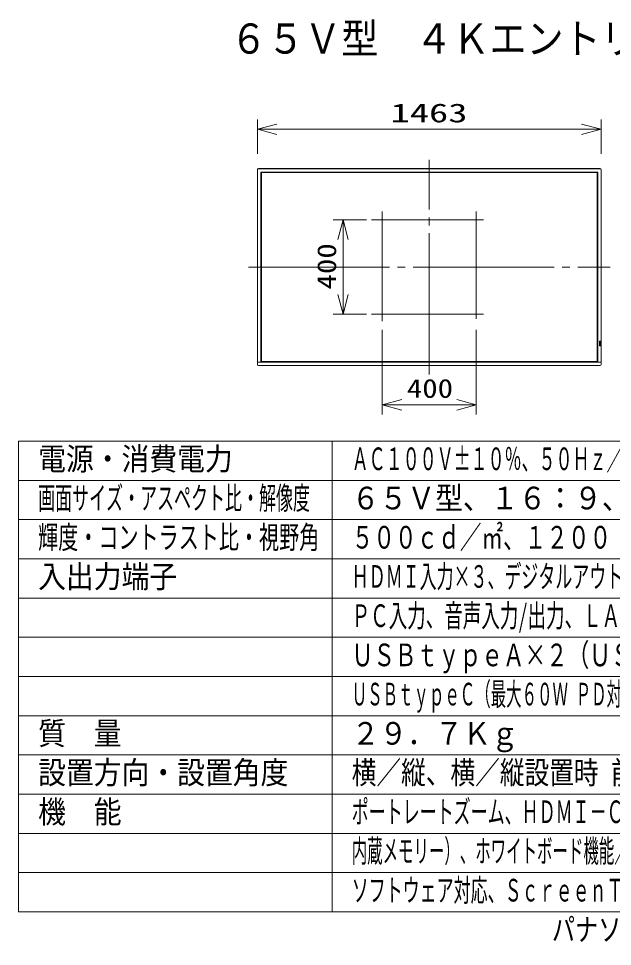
# Model space of a CAD drawing. Units: millimetres on the paper. Extents: x -63 to 65, y -59 to 59.
# Drawn here: x -62.5 to 13.3, y -58.9 to 59.4 of the extents above; entities that cross this region are included whole.
import ezdxf
from ezdxf.enums import TextEntityAlignment as Align

# ---------------------------------------------------------------- set-up
doc = ezdxf.new("R2010")
doc.units = ezdxf.units.MM
doc.linetypes.add('LONG_CHAIN', pattern=[21, 18, -1, 1, -1])
doc.layers.add('0-0_MOJI1', color=7, linetype='Continuous')
doc.layers.add('0-1_相当品', color=4, linetype='Continuous')
for name, color, linetype, lineweight in [('0-2_WAKU', 4, 'Continuous', 9), ('0-3_GAIKEI', 4, 'Continuous', 9), ('0-4_SUNPOU', 7, 'Continuous', 9), ('0-5_0', 7, 'Continuous', 9)]:
    doc.layers.add(name, color=color, linetype=linetype, lineweight=lineweight)
doc.styles.add('ＭＳ ゴシック', font='')
doc.styles.get('ＭＳ ゴシック').set_extended_font_data('MS Gothic')

# ---------------------------------------------------------------- blocks, each defined once
blk = doc.blocks.new('_Open30')
at = {"layer": '0-5_0'}
blk.add_line((0, 0), (-1, 0), dxfattribs=at)
blk.add_lwpolyline([(-1, 0.2679), (0, 0), (-1, -0.2679)], dxfattribs=at)

msp = doc.modelspace()

# ---------------------------------------------------------------- linework, layer by layer
at = {"layer": '0-2_WAKU', "color": 3}
for p, q in [((-62.507, -54.507), (-62.507, 5.493)), ((62.493, 5.493), (-62.507, 5.493)), ((-22.507, -54.507), (-22.507, 5.493)), ((-62.507, -54.507), (62.493, -54.507))]:
    msp.add_line(p, q, dxfattribs=at)
at = {"layer": '0-2_WAKU'}
for p, q in [((62.493, 0.493), (-62.507, 0.493)), ((62.493, -4.507), (-62.507, -4.507)), ((62.493, -9.507), (-62.507, -9.507)), ((62.493, -14.507), (-62.507, -14.507)), ((-62.507, -19.507), (62.493, -19.507)), ((-62.507, -24.507), (62.493, -24.507)), ((-62.507, -29.507), (62.493, -29.507)), ((-62.507, -34.507), (62.493, -34.507)), ((-62.507, -39.507), (62.493, -39.507)), ((-62.507, -44.507), (62.493, -44.507)), ((-62.507, -49.507), (62.493, -49.507))]:
    msp.add_line(p, q, dxfattribs=at)
at = {"layer": '0-3_GAIKEI'}
for p, q in [((-31.911, 40.261), (-31.911, 40.237)), ((11.687, 40.237), (-31.911, 40.237)), ((11.687, 40.237), (11.687, 40.261)), ((-32.022, 40.126), (-32.046, 40.126)), ((-32.022, 40.126), (-32.022, 15.276)), ((-31.532, 39.746), (11.308, 39.746)), ((11.375, 15.588), (11.375, 39.814)), ((11.822, 40.126), (11.798, 40.126)), ((11.798, 15.276), (11.798, 40.126)), ((11.606, 18.2), (11.606, 17.705)), ((11.61, 18.2), (11.612, 18.2)), ((11.61, 18.2), (11.61, 17.705)), ((11.612, 18.2), (11.612, 17.705)), ((11.742, 18.2), (11.741, 18.2)), ((11.741, 17.705), (11.741, 18.2)), ((11.742, 17.705), (11.742, 18.2)), ((11.746, 17.705), (11.746, 18.2)), ((11.61, 17.705), (11.612, 17.705)), ((11.742, 17.705), (11.741, 17.705)), ((11.822, 15.588), (-32.046, 15.588)), ((-32.046, 15.276), (-32.022, 15.276)), ((-31.911, 15.165), (-31.911, 15.141)), ((-31.911, 15.165), (11.687, 15.165)), ((11.687, 15.141), (11.687, 15.165)), ((11.798, 15.276), (11.822, 15.276))]:
    msp.add_line(p, q, dxfattribs=at)
at = {"layer": '0-3_GAIKEI', "color": 7}
for p, q in [((-31.911, 40.261), (11.687, 40.261)), ((-32.046, 15.276), (-32.046, 40.126)), ((11.822, 40.126), (11.822, 15.276)), ((11.687, 15.141), (-31.911, 15.141))]:
    msp.add_line(p, q, dxfattribs=at)
at = {"layer": '0-3_GAIKEI', "color": 134, "linetype": 'LONG_CHAIN'}
for p, q in [((-10.112, 14.016), (-10.112, 41.386)), ((-16.112, 20.798), (-16.112, 34.8)), ((-4.112, 21.098), (-4.112, 34.8)), ((-17.477, 33.701), (-3.209, 33.701)), ((-33.171, 27.701), (12.947, 27.701)), ((-17.477, 21.701), (-3.209, 21.701))]:
    msp.add_line(p, q, dxfattribs=at)
at = {"layer": '0-3_GAIKEI'}
for points in [[(11.375, 39.814), (-31.599, 39.814), (-31.599, 15.588)], [(11.308, 39.746), (11.308, 15.656), (-31.532, 15.656), (-31.532, 39.746)]]:
    msp.add_lwpolyline(points, dxfattribs=at)
for radius in [0.039, 0.0375]:
    msp.add_circle((11.676, 18.185), radius, dxfattribs=at)
at = {"layer": '0-3_GAIKEI', "color": 7}
for centre, start, end in [((-31.911, 40.126), 90, 180), ((11.687, 40.126), 360, 90), ((-31.911, 15.276), 180, 270), ((11.687, 15.276), 270, 0)]:
    msp.add_arc(centre, 0.135, start, end, dxfattribs=at)
at = {"layer": '0-3_GAIKEI'}
for centre, radius, start, end in [((-31.911, 40.126), 0.111, 90, 180), ((11.687, 40.126), 0.111, 360, 90), ((11.676, 18.2), 0.07, 0, 180), ((11.676, 18.2), 0.066, 0, 180), ((11.676, 18.2), 0.064, 0, 180), ((11.676, 17.705), 0.07, 180, 0), ((11.676, 17.705), 0.066, 180, 0), ((11.676, 17.705), 0.064, 180, 0), ((-31.911, 15.276), 0.111, 180, 270), ((11.687, 15.276), 0.111, 270, 0)]:
    msp.add_arc(centre, radius, start, end, dxfattribs=at)
at = {"layer": '0-4_SUNPOU'}
for p, q in [((-32.046, 42.114), (-32.046, 46.511)), ((11.822, 42.114), (11.822, 46.511)), ((-29.546, 45.261), (9.322, 45.261)), ((-18.112, 33.701), (-22.362, 33.701)), ((-21.112, 31.201), (-21.112, 24.201)), ((-18.112, 21.701), (-22.362, 21.701)), ((-16.112, 19.701), (-16.112, 8.891)), ((-4.112, 19.701), (-4.112, 8.891)), ((-13.612, 10.141), (-6.612, 10.141))]:
    msp.add_line(p, q, dxfattribs=at)

# ---------------------------------------------------------------- block references
at = {"layer": '0-4_SUNPOU', "xscale": 2.5, "yscale": 2.5}
for p, rotation in [((-32.046, 45.261), 180), ((-21.112, 33.701), 90), ((-21.112, 21.701), 270), ((-16.112, 10.141), 180)]:
    msp.add_blockref('_Open30', p, dxfattribs=dict(at, rotation=rotation))
for p in [(11.822, 45.261), (-4.112, 10.141)]:
    msp.add_blockref('_Open30', p, dxfattribs=at)

# ---------------------------------------------------------------- texts
at = {"layer": '0-0_MOJI1', "style": 'ＭＳ ゴシック'}
for s, height, width, p in [('６５Ｖ型\u3000４Ｋエントリー液晶ディスプレイ', 3.849, 0.9, (-35.507, 53.753)), ('電源・消費電力', 2.889, 0.9, (-60.007, 0.938)), ('ＡＣ１００Ｖ±１０％、５０Ｈｚ／６０Ｈｚ、３４５Ｗ（動作時平均消費電力１６４Ｗ）', 2.889, 0.55, (-20.007, 0.938)), ('画面サイズ・アスペクト比・解像度', 2.889, 0.55, (-60.007, -4.062)), ('６５Ｖ型、１６：９、３８４０×２１６０', 2.889, 0.9, (-20.007, -4.062)), ('輝度・コントラスト比・視野角', 2.889, 0.65, (-60.007, -9.062)), ('５００ｃｄ／㎡、１２００：１、１７８°／１７８°（ＣＲ＞１０）', 2.889, 0.7, (-20.007, -9.062)), ('入出力端子', 2.889, 0.9, (-60.007, -14.062)), ('ＨＤＭＩ入力×３、デジタルアウト（４Ｋ対応）、ＩＲ入力／出力、シリアル入力、', 2.886, 0.55, (-20.007, -14.062)), ('ＰＣ入力、音声入力/出力、ＬＡＮ、スロット（Ｉｎｔｅｌ ＳＤＭ仕様対応）、', 2.886, 0.6, (-20.007, -19.062)), ('ＵＳＢｔｙｐｅＡ×２（ＵＳＢ３．０対応、ＵＳＢ２．０対応）、', 2.886, 0.7, (-20.007, -24.062)), ('ＵＳＢｔｙｐｅＣ（最大６０Ｗ ＰＤ対応、ＵＳＢ２．０対応、ＤＰ Ａｌｔ Ｍｏｄｅ対応）  ', 2.889, 0.5, (-20.007, -29.062)), ('質\u3000量', 2.889, 0.9, (-60.007, -34.062)), ('２９．７Ｋｇ', 2.889, 0.9, (-20.007, -34.062)), ('設置方向・設置角度', 2.889, 0.9, (-60.007, -39.062)), ('横／縦、横／縦設置時 前傾０～２０度 後傾０～２０度', 2.886, 0.8, (-20.007, -39.062)), ('機\u3000能', 2.889, 0.9, (-60.007, -44.062)), ('ポートレートズーム、ＨＤＭＩ－ＣＥＣ対応、メディアプレイヤー（ＵＳＢメモリー／', 2.889, 0.55, (-20.007, -44.062)), ('内蔵メモリー）、ホワイトボード機能／マウスアノテーション、コンテンツマネージメント', 2.889, 0.5, (-20.007, -49.062)), ('ソフトウェア対応、ＳｃｒｅｅｎＴｒａｎｓｆｅｒ対応、１８時間連続稼働／日', 2.889, 0.55, (-20.007, -54.062))]:
    msp.add_text(s, height=height, dxfattribs=dict(at, width=width)).set_placement(p, align=Align.BOTTOM_LEFT)
at = {"layer": '0-1_相当品', "style": 'ＭＳ ゴシック', "width": 0.75}
msp.add_text('パナソニック：ＴＨ－６５ＥＱ２Ｊ\u3000相当品', height=2.886, dxfattribs=at).set_placement((5.533, -59.062), align=Align.BOTTOM_LEFT)
at = {"layer": '0-4_SUNPOU', "style": 'ＭＳ ゴシック'}
for s, width, p in [('1463', 1.5, (-15.053, 45.423)), ('400', 1.2, (-12.969, 10.304))]:
    msp.add_text(s, height=2.405, dxfattribs=dict(at, width=width)).set_placement(p, align=Align.BOTTOM_LEFT)
at = {"layer": '0-4_SUNPOU', "style": 'ＭＳ ゴシック', "width": 1.2}
msp.add_text('400', height=2.405, rotation=90, dxfattribs=at).set_placement((-21.275, 24.844), align=Align.BOTTOM_LEFT)

doc.saveas('drawing.dxf')
